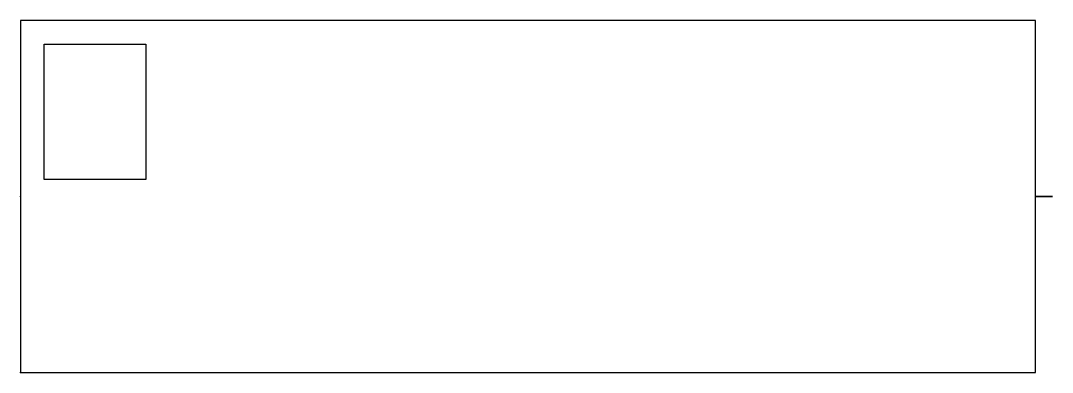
# Model space of a CAD drawing. Header units: millimetres. Extents: x 0 to 305, y 0 to 104.
import ezdxf

# ---------------------------------------------------------------- set-up
doc = ezdxf.new("R2010")
doc.units = ezdxf.units.MM
doc.header["$MEASUREMENT"] = 0
for name, color, linetype in [('Ice Cube Tray v3_Sketch1', 7, 'Continuous'), ('Ice Cube Tray v3_Sketch2', 7, 'Continuous'), ('Ice Cube Tray v3_Sketch3', 7, 'Continuous')]:
    doc.layers.add(name, color=color, linetype=linetype)

msp = doc.modelspace()

# ---------------------------------------------------------------- linework, layer by layer
at = {"layer": 'Ice Cube Tray v3_Sketch1'}
for p, q in [((300, 104), (0, 104)), ((0, 104), (0, 0)), ((300, 0), (300, 104)), ((0, 0), (300, 0))]:
    msp.add_line(p, q, dxfattribs=at)
msp.add_point((0, 0), dxfattribs=at)
at = {"layer": 'Ice Cube Tray v3_Sketch2'}
for p, q in [((0, 104, 50), (0, 0, 50)), ((300, 104, 50), (0, 104, 50)), ((300, 0, 50), (300, 104, 50)), ((7, 97, 50), (37, 97, 50)), ((7, 57, 50), (7, 97, 50)), ((37, 97, 50), (37, 57, 50)), ((37, 57, 50), (7, 57, 50)), ((0, 0, 50), (300, 0, 50))]:
    msp.add_line(p, q, dxfattribs=at)
msp.add_point((0, 0, 50), dxfattribs=at)
at = {"layer": 'Ice Cube Tray v3_Sketch3'}
for p, q in [((300, 52, 43.5), (305, 52, 43.5)), ((302, 52, 50), (300, 52, 50)), ((300, 52, 50), (300, 52, 43.5)), ((305, 52, 45.5), (302, 52, 45.5)), ((302, 52, 45.5), (302, 52, 50)), ((305, 52, 43.5), (305, 52, 45.5))]:
    msp.add_line(p, q, dxfattribs=at)
for p in [(0, 52), (300, 52, 50)]:
    msp.add_point(p, dxfattribs=at)

doc.saveas('drawing.dxf')
